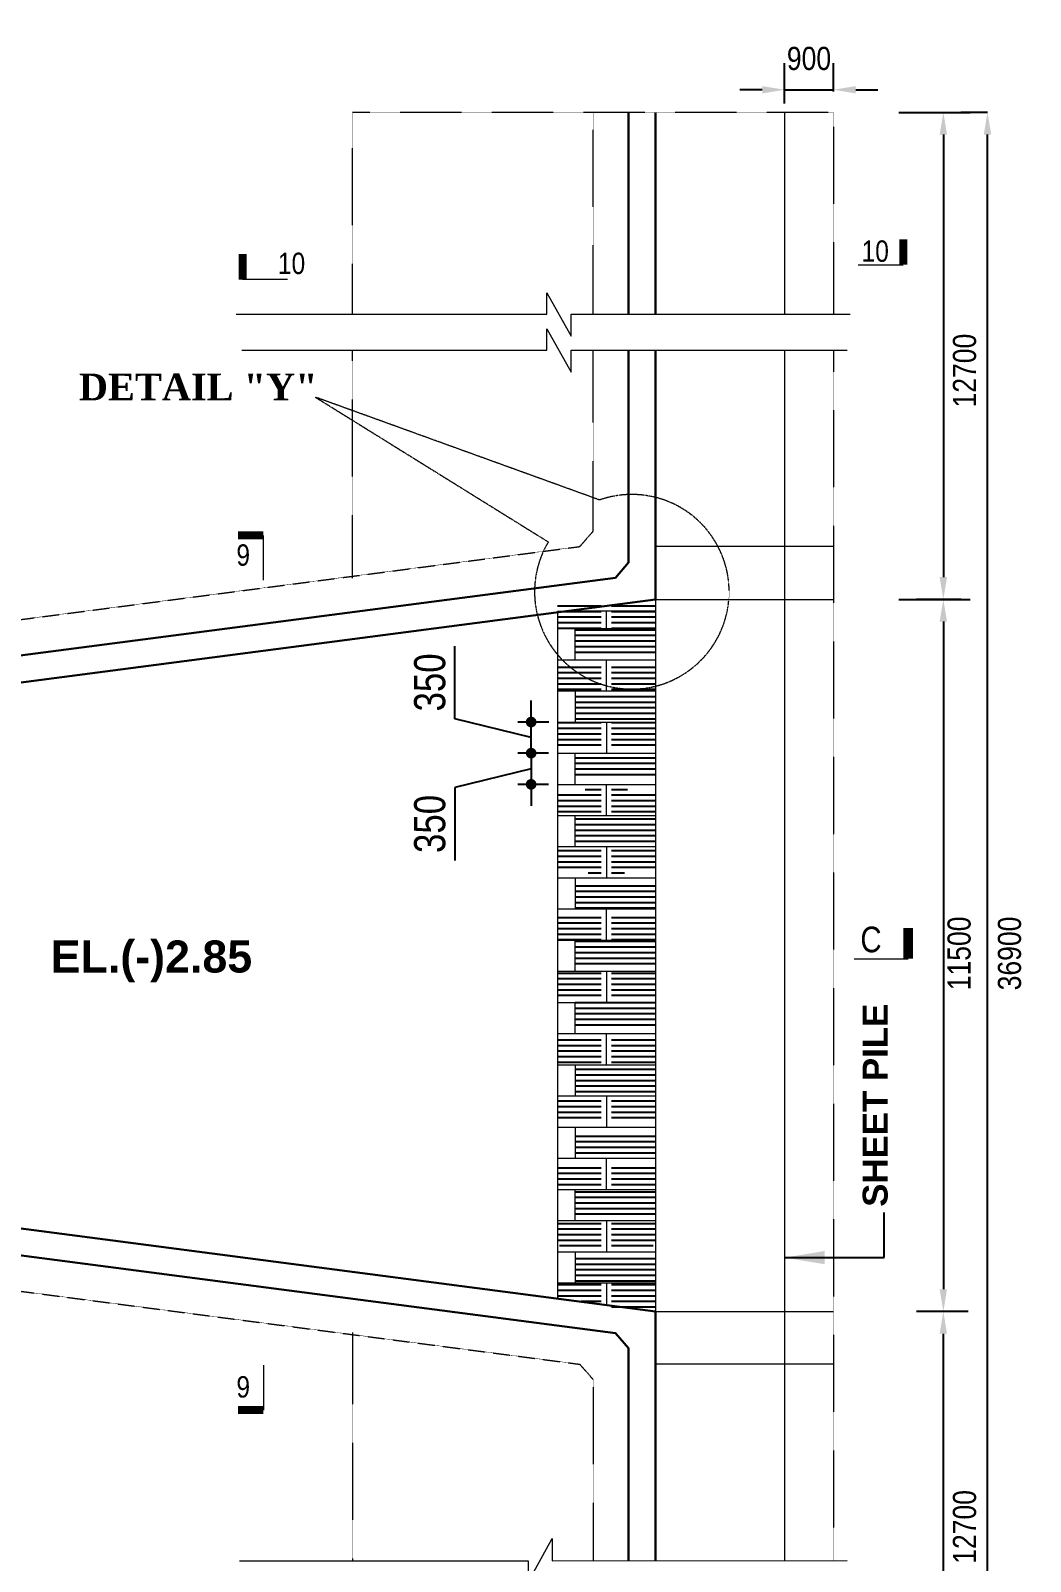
# Model space of a CAD drawing. Extents: x -119161 to 3778985, y -614964 to -30958.
# Drawn here: x 3100636 to 3111863, y -264200 to -247004 of the extents above; entities that cross this region are included whole.
import ezdxf

# ---------------------------------------------------------------- set-up
doc = ezdxf.new("R2010")
doc.units = 0
doc.header["$MEASUREMENT"] = 0
for name, pattern in [('DASHED', [0.75, 0.5, -0.25]), ('DASHED2', [9.525, 6.35, -3.175]), ('HIDDEN', [0.375, 0.25, -0.125])]:
    doc.linetypes.add(name, pattern=pattern)
doc.layers.get('0').update_dxf_attribs({"linetype": 'CONTINUOUS'})
doc.layers.get('DEFPOINTS').update_dxf_attribs({"linetype": 'CONTINUOUS'})
for name, color, linetype, lineweight in [('Dim', 7, 'CONTINUOUS', 9), ('Dimension', 8, 'CONTINUOUS', 18), ('Grid Line_Outer', 7, 'CONTINUOUS', 5), ('line2', 3, 'CONTINUOUS', 30)]:
    doc.layers.add(name, color=color, linetype=linetype, lineweight=lineweight)
for name, color, linetype in [('DOTTED', 240, 'DASHED2'), ('HATCH-1', 8, 'CONTINUOUS'), ('TEXT', 10, 'CONTINUOUS'), ('TXT', 7, 'CONTINUOUS')]:
    doc.layers.add(name, color=color, linetype=linetype)
doc.styles.add('1-2', font='arial.ttf')
doc.styles.add('ARIAL', font='ARIALN.TTF')
doc.styles.add('DIM', font='isocp3.shx')
doc.styles.add('SH-T2', font='arial.ttf', dxfattribs={"width": 0.8})
doc.styles.get("Standard").update_dxf_attribs({"font": 'times.ttf', "height": 250})
doc.linetypes.add('ZIGZAG', pattern='A,0.0001,-0.2,[131,ltypeshp.shx,S=0.2,R=0,X=-0.2,Y=0],-0.4,[131,ltypeshp.shx,S=0.2,R=180,X=0.2,Y=0],-0.2', length=0.8001)
doc.dimstyles.new('dim_240', dxfattribs={"dimtxt": 480, "dimasz": 480, "dimexe": 300, "dimexo": 200, "dimgap": 200, "dimtad": 1, "dimdec": 0, "dimzin": 0, "dimdsep": 46, "dimtxsty": 'DIM', "dimcen": 350, "dimclrd": 5, "dimclre": 5, "dimclrt": 7, "dimadec": 0, "dimazin": 0, "dimtfac": 1, "dimtdec": 0, "dimtmove": 0, "dimatfit": 3, "dimfxl": 20, "dimtolj": 1, "dimtzin": 0, "dimarcsym": 0})
doc.dimstyles.new('dim_250', dxfattribs={"dimtxt": 500, "dimasz": 500, "dimexe": 500, "dimexo": 100, "dimgap": 150, "dimtad": 1, "dimdec": 0, "dimzin": 0, "dimdsep": 46, "dimtxsty": 'ARIAL', "dimcen": 350, "dimclrd": 5, "dimclre": 5, "dimclrt": 7, "dimadec": 0, "dimazin": 0, "dimtfac": 1, "dimtdec": 0, "dimtmove": 0, "dimatfit": 3, "dimfxl": 500, "dimfxlon": 1, "dimtolj": 1, "dimtzin": 0, "dimarcsym": 0})
pattern_1 = [(180, (2739151.2, -320234.476), (-1e-14, -62.5), [])]
pattern_2 = [(180, (2739151.2, -320215.475), (-1e-14, -62.5), [])]

# ---------------------------------------------------------------- blocks, each defined once
blk = doc.blocks.new('*D1047')
at = {"layer": 'DEFPOINTS', "color": 0, "lineweight": -2, "ltscale": 50}
for p in [(3110143, -247922), (3110886, -253393), (3111186, -253393)]:
    blk.add_point(p, dxfattribs=at)
at = {"layer": 'Dim', "color": 5, "lineweight": -2, "ltscale": 50}
for p, q in [((3110386, -247922), (3111186, -247922)), ((3110886, -248172), (3110886, -253143)), ((3111086, -253393), (3110586, -253393))]:
    blk.add_line(p, q, dxfattribs=at)
for points in [[(3110844, -248172), (3110927, -248172), (3110886, -247922)], [(3110844, -253143), (3110927, -253143), (3110886, -253393)]]:
    blk.add_solid(points, dxfattribs=at)
at = {"layer": 'Dim', "color": 7, "ltscale": 50, "insert": (3111125, -250823), "char_height": 260, "attachment_point": 5, "rotation": 90, "style": 'ARIAL'}
blk.add_mtext('\\A1;12700', dxfattribs=at)
blk = doc.blocks.new('*D1048')
at = {"layer": 'DEFPOINTS', "color": 0, "lineweight": -2, "ltscale": 50}
for p in [(3109652, -253393), (3110886, -261393), (3111264, -261393)]:
    blk.add_point(p, dxfattribs=at)
at = {"layer": 'Dim', "color": 5, "lineweight": -2, "ltscale": 50}
for p, q in [((3110386, -253393), (3111186, -253393)), ((3110886, -253643), (3110886, -261143)), ((3111164, -261393), (3110586, -261393))]:
    blk.add_line(p, q, dxfattribs=at)
for points in [[(3110844, -253643), (3110927, -253643), (3110886, -253393)], [(3110844, -261143), (3110927, -261143), (3110886, -261393)]]:
    blk.add_solid(points, dxfattribs=at)
at = {"layer": 'Dim', "color": 7, "ltscale": 50, "insert": (3111064, -257370), "char_height": 260, "attachment_point": 5, "rotation": 90, "style": 'ARIAL'}
blk.add_mtext('\\A1;11500', dxfattribs=at)
blk = doc.blocks.new('*D1049')
at = {"layer": 'DEFPOINTS', "color": 0, "lineweight": -2, "ltscale": 50}
for p in [(3111382, -247922), (3111399, -247922), (3109652, -266863)]:
    blk.add_point(p, dxfattribs=at)
at = {"layer": 'Dim', "color": 5, "lineweight": -2, "ltscale": 50}
for p, q in [((3111382, -247922), (3111082, -247922)), ((3111382, -266613), (3111382, -248172)), ((3110882, -266863), (3111682, -266863))]:
    blk.add_line(p, q, dxfattribs=at)
for points in [[(3111340, -248172), (3111423, -248172), (3111382, -247922)], [(3111340, -266613), (3111423, -266613), (3111382, -266863)]]:
    blk.add_solid(points, dxfattribs=at)
at = {"layer": 'Dim', "color": 7, "ltscale": 50, "insert": (3111630, -257371), "char_height": 260, "attachment_point": 5, "rotation": 90, "style": 'ARIAL'}
blk.add_mtext('\\A1;36900', dxfattribs=at)
blk = doc.blocks.new('SEX')
at = {"layer": 'Dim', "color": 6, "ltscale": 500}
blk.add_lwpolyline([(0, 0, 60, 60, 0), (191.8, 0, 0, 0, 0)], format="xyseb", dxfattribs=at)
blk.add_lwpolyline([(0, -336.6), (0, 0), (0, 0)], dxfattribs=at)
blk = doc.blocks.new('*D1055')
at = {"layer": 'DEFPOINTS', "color": 0, "lineweight": -2, "ltscale": 50}
for p in [(3110886, -261393), (3111264, -261393), (3110143, -266863)]:
    blk.add_point(p, dxfattribs=at)
at = {"layer": 'Dim', "color": 5, "lineweight": -2, "ltscale": 50}
for p, q in [((3111164, -261393), (3110586, -261393)), ((3110886, -266613), (3110886, -261643)), ((3110386, -266863), (3111186, -266863))]:
    blk.add_line(p, q, dxfattribs=at)
for points in [[(3110844, -261643), (3110927, -261643), (3110886, -261393)], [(3110844, -266613), (3110927, -266613), (3110886, -266863)]]:
    blk.add_solid(points, dxfattribs=at)
at = {"layer": 'Dim', "color": 7, "ltscale": 50, "insert": (3111125, -263813), "char_height": 260, "attachment_point": 5, "rotation": 90, "style": 'ARIAL'}
blk.add_mtext('\\A1;12700', dxfattribs=at)
blk = doc.blocks.new('*D1063')
at = {"layer": 'DEFPOINTS', "color": 0, "lineweight": -2, "ltscale": 50}
for p in [(3109652, -247668), (3109652, -247789), (3109102, -247922)]:
    blk.add_point(p, dxfattribs=at)
at = {"layer": 'Dim', "color": 5, "lineweight": -2, "ltscale": 50}
for p, q in [((3109102, -247822), (3109102, -247368)), ((3109652, -247689), (3109652, -247368)), ((3108852, -247668), (3108602, -247668)), ((3109102, -247668), (3109652, -247668)), ((3109902, -247668), (3110152, -247668))]:
    blk.add_line(p, q, dxfattribs=at)
for points in [[(3108852, -247627), (3108852, -247710), (3109102, -247668)], [(3109902, -247627), (3109902, -247710), (3109652, -247668)]]:
    blk.add_solid(points, dxfattribs=at)
at = {"layer": 'Dim', "color": 7, "ltscale": 50, "insert": (3109377, -247318), "char_height": 260, "attachment_point": 5, "style": 'ARIAL'}
blk.add_mtext('\\A1;900', dxfattribs=at)
blk = doc.blocks.new('_Dot')
at = {"color": 0, "linetype": 'ByBlock', "lineweight": -2}
blk.add_line((-0.5, 0), (-1, 0), dxfattribs=at)
at = {"color": 0, "linetype": 'ByBlock', "const_width": 0.5}
blk.add_lwpolyline([(-0.25, 0, 1), (0.25, 0, 1)], format="xyb", close=True, dxfattribs=at)
blk = doc.blocks.new('*D1065')
at = {"layer": 'DEFPOINTS', "color": 0, "lineweight": -2}
for p in [(3106257, -254771), (3106555, -254771), (3106552, -255121)]:
    blk.add_point(p, dxfattribs=at)
at = {"layer": 'Dim', "color": 5, "lineweight": -2}
for p, q in [((3105399, -254734), (3105399, -253917)), ((3106257, -254651), (3106257, -254531)), ((3106257, -254946), (3105399, -254734)), ((3106455, -254771), (3106107, -254771)), ((3106257, -255121), (3106257, -254771)), ((3106257, -255121), (3106257, -254771)), ((3106452, -255121), (3106107, -255121)), ((3106257, -255241), (3106257, -255361))]:
    blk.add_line(p, q, dxfattribs=at)
at = {"layer": 'Dim', "color": 5, "lineweight": -2, "xscale": 120, "yscale": 120, "zscale": 120}
for p, rotation in [((3106257, -254771), 270), ((3106257, -255121), 90)]:
    blk.add_blockref('_Dot', p, dxfattribs=dict(at, rotation=rotation))
at = {"layer": 'Dim', "color": 7, "insert": (3105120, -254326), "char_height": 350, "attachment_point": 5, "rotation": 90, "style": 'SH-T2'}
blk.add_mtext('\\A1;350', dxfattribs=at)
blk = doc.blocks.new('*D1066')
at = {"layer": 'DEFPOINTS', "color": 0, "lineweight": -2}
for p in [(3106552, -255121), (3106257, -255471), (3106552, -255471)]:
    blk.add_point(p, dxfattribs=at)
at = {"layer": 'Dim', "color": 5, "lineweight": -2}
for p, q in [((3106257, -255001), (3106257, -254881)), ((3106452, -255121), (3106107, -255121)), ((3106257, -255121), (3106257, -255471)), ((3106257, -255121), (3106257, -255471)), ((3106257, -255296), (3105399, -255507)), ((3105399, -255507), (3105399, -256325)), ((3106452, -255471), (3106107, -255471)), ((3106257, -255591), (3106257, -255711))]:
    blk.add_line(p, q, dxfattribs=at)
at = {"layer": 'Dim', "color": 5, "lineweight": -2, "xscale": 120, "yscale": 120, "zscale": 120}
for p, rotation in [((3106257, -255121), 270), ((3106257, -255471), 90)]:
    blk.add_blockref('_Dot', p, dxfattribs=dict(at, rotation=rotation))
at = {"layer": 'Dim', "color": 7, "insert": (3105120, -255916), "char_height": 350, "attachment_point": 5, "rotation": 90, "style": 'SH-T2'}
blk.add_mtext('\\A1;350', dxfattribs=at)

msp = doc.modelspace()

# ---------------------------------------------------------------- hatches: boundary and pattern name
at = {"layer": 'HATCH-1', "ltscale": 2}
h = msp.add_hatch(dxfattribs=at)
h.set_pattern_fill('ANSI31', color=14, scale=500, angle=135, style=0)
h.set_pattern_definition(pattern_2)
h.paths.add_polyline_path([(3106551.8, -253721), (3107042.4, -253721), (3107042.4, -253421), (3106551.8, -253440)])
h = msp.add_hatch(dxfattribs=at)
h.set_pattern_fill('ANSI31', color=14, scale=500, angle=135, style=0)
h.set_pattern_definition(pattern_2)
h.paths.add_polyline_path([(3107651.8, -253721), (3107161.1, -253721), (3107161.1, -253421), (3107651.8, -253440)])
h = msp.add_hatch(dxfattribs=at)
h.set_pattern_fill('ANSI31', color=14, scale=500, angle=135, style=0)
h.set_pattern_definition(pattern_1)
h.paths.add_polyline_path([(3107651.8, -253721), (3107651.8, -254021), (3106751.8, -254021), (3106751.8, -253721)])
h = msp.add_hatch(dxfattribs=at)
h.set_pattern_fill('ANSI31', color=14, scale=500, angle=135, style=0)
h.set_pattern_definition(pattern_2)
h.paths.add_polyline_path([(3106551.8, -254421), (3107042.4, -254421), (3107042.4, -254121), (3106551.8, -254140)])
h = msp.add_hatch(dxfattribs=at)
h.set_pattern_fill('ANSI31', color=14, scale=500, angle=135, style=0)
h.set_pattern_definition(pattern_2)
h.paths.add_polyline_path([(3107651.8, -254421), (3107161.1, -254421), (3107161.1, -254121), (3107651.8, -254140)])
h = msp.add_hatch(dxfattribs=at)
h.set_pattern_fill('ANSI31', color=14, scale=500, angle=135, style=0)
h.set_pattern_definition(pattern_1)
h.paths.add_polyline_path([(3107651.8, -254771), (3107651.8, -254471), (3106751.8, -254471), (3106751.8, -254771)])
h = msp.add_hatch(dxfattribs=at)
h.set_pattern_fill('ANSI31', color=14, scale=500, angle=135, style=0)
h.set_pattern_definition(pattern_2)
h.paths.add_polyline_path([(3106551.8, -254771), (3107042.4, -254771), (3107042.4, -255071), (3106551.8, -255052)])
h = msp.add_hatch(dxfattribs=at)
h.set_pattern_fill('ANSI31', color=14, scale=500, angle=135, style=0)
h.set_pattern_definition(pattern_2)
h.paths.add_polyline_path([(3107651.8, -254771), (3107161.1, -254771), (3107161.1, -255071), (3107651.8, -255052)])
h = msp.add_hatch(dxfattribs=at)
h.set_pattern_fill('ANSI31', color=14, scale=500, angle=135, style=0)
h.set_pattern_definition(pattern_1)
h.paths.add_polyline_path([(3107651.8, -255121), (3107651.8, -255421), (3106751.8, -255421), (3106751.8, -255121)])
h = msp.add_hatch(dxfattribs=at)
h.set_pattern_fill('ANSI31', color=14, scale=500, angle=135, style=0)
h.set_pattern_definition(pattern_2)
h.paths.add_polyline_path([(3106551.8, -255821), (3107042.4, -255821), (3107042.4, -255521), (3106551.8, -255540)])
h = msp.add_hatch(dxfattribs=at)
h.set_pattern_fill('ANSI31', color=14, scale=500, angle=135, style=0)
h.set_pattern_definition(pattern_2)
h.paths.add_polyline_path([(3107651.8, -255821), (3107161.1, -255821), (3107161.1, -255521), (3107651.8, -255540)])
h = msp.add_hatch(dxfattribs=at)
h.set_pattern_fill('ANSI31', color=14, scale=500, angle=135, style=0)
h.set_pattern_definition(pattern_1)
h.paths.add_polyline_path([(3107651.8, -255821), (3107651.8, -256121), (3106751.8, -256121), (3106751.8, -255821)])
h = msp.add_hatch(dxfattribs=at)
h.set_pattern_fill('ANSI31', color=14, scale=500, angle=135, style=0)
h.set_pattern_definition(pattern_2)
h.paths.add_polyline_path([(3106551.8, -256171), (3107042.4, -256171), (3107042.4, -256471), (3106551.8, -256452)])
h = msp.add_hatch(dxfattribs=at)
h.set_pattern_fill('ANSI31', color=14, scale=500, angle=135, style=0)
h.set_pattern_definition(pattern_2)
h.paths.add_polyline_path([(3107651.8, -256171), (3107161.1, -256171), (3107161.1, -256471), (3107651.8, -256452)])
h = msp.add_hatch(dxfattribs=at)
h.set_pattern_fill('ANSI31', color=14, scale=500, angle=135, style=0)
h.set_pattern_definition(pattern_1)
h.paths.add_polyline_path([(3107651.8, -256871), (3107651.8, -256571), (3106751.8, -256571), (3106751.8, -256871)])
h = msp.add_hatch(dxfattribs=at)
h.set_pattern_fill('ANSI31', color=14, scale=500, angle=135, style=0)
h.set_pattern_definition(pattern_2)
h.paths.add_polyline_path([(3106551.8, -257221), (3107042.4, -257221), (3107042.4, -256921), (3106551.8, -256940)])
h = msp.add_hatch(dxfattribs=at)
h.set_pattern_fill('ANSI31', color=14, scale=500, angle=135, style=0)
h.set_pattern_definition(pattern_2)
h.paths.add_polyline_path([(3107651.8, -257221), (3107161.1, -257221), (3107161.1, -256921), (3107651.8, -256940)])
h = msp.add_hatch(dxfattribs=at)
h.set_pattern_fill('ANSI31', color=14, scale=500, angle=135, style=0)
h.set_pattern_definition(pattern_1)
h.paths.add_polyline_path([(3107651.8, -257221), (3107651.8, -257521), (3106751.8, -257521), (3106751.8, -257221)])
h = msp.add_hatch(dxfattribs=at)
h.set_pattern_fill('ANSI31', color=14, scale=500, angle=135, style=0)
h.set_pattern_definition(pattern_2)
h.paths.add_polyline_path([(3106551.8, -257571), (3107042.4, -257571), (3107042.4, -257871), (3106551.8, -257852)])
h = msp.add_hatch(dxfattribs=at)
h.set_pattern_fill('ANSI31', color=14, scale=500, angle=135, style=0)
h.set_pattern_definition(pattern_2)
h.paths.add_polyline_path([(3107651.8, -257571), (3107161.1, -257571), (3107161.1, -257871), (3107651.8, -257852)])
h = msp.add_hatch(dxfattribs=at)
h.set_pattern_fill('ANSI31', color=14, scale=500, angle=135, style=0)
h.set_pattern_definition(pattern_1)
h.paths.add_polyline_path([(3107651.8, -257921), (3107651.8, -258221), (3106751.8, -258221), (3106751.8, -257921)])
h = msp.add_hatch(dxfattribs=at)
h.set_pattern_fill('ANSI31', color=14, scale=500, angle=135, style=0)
h.set_pattern_definition(pattern_2)
h.paths.add_polyline_path([(3106551.8, -258621), (3107042.4, -258621), (3107042.4, -258321), (3106551.8, -258340)])
h = msp.add_hatch(dxfattribs=at)
h.set_pattern_fill('ANSI31', color=14, scale=500, angle=135, style=0)
h.set_pattern_definition(pattern_2)
h.paths.add_polyline_path([(3107651.8, -258621), (3107161.1, -258621), (3107161.1, -258321), (3107651.8, -258340)])
h = msp.add_hatch(dxfattribs=at)
h.set_pattern_fill('ANSI31', color=14, scale=500, angle=135, style=0)
h.set_pattern_definition(pattern_1)
h.paths.add_polyline_path([(3107651.8, -258971), (3107651.8, -258671), (3106751.8, -258671), (3106751.8, -258971)])
h = msp.add_hatch(dxfattribs=at)
h.set_pattern_fill('ANSI31', color=14, scale=500, angle=135, style=0)
h.set_pattern_definition(pattern_2)
h.paths.add_polyline_path([(3106551.8, -258971), (3107042.4, -258971), (3107042.4, -259271), (3106551.8, -259252)])
h = msp.add_hatch(dxfattribs=at)
h.set_pattern_fill('ANSI31', color=14, scale=500, angle=135, style=0)
h.set_pattern_definition(pattern_2)
h.paths.add_polyline_path([(3107651.8, -258971), (3107161.1, -258971), (3107161.1, -259271), (3107651.8, -259252)])
h = msp.add_hatch(dxfattribs=at)
h.set_pattern_fill('ANSI31', color=14, scale=500, angle=135, style=0)
h.set_pattern_definition(pattern_1)
h.paths.add_polyline_path([(3107651.8, -259671), (3107651.8, -259371), (3106751.8, -259371), (3106751.8, -259671)])
h = msp.add_hatch(dxfattribs=at)
h.set_pattern_fill('ANSI31', color=14, scale=500, angle=135, style=0)
h.set_pattern_definition(pattern_2)
h.paths.add_polyline_path([(3106551.8, -260021), (3107042.4, -260021), (3107042.4, -259721), (3106551.8, -259740)])
h = msp.add_hatch(dxfattribs=at)
h.set_pattern_fill('ANSI31', color=14, scale=500, angle=135, style=0)
h.set_pattern_definition(pattern_2)
h.paths.add_polyline_path([(3107651.8, -260021), (3107161.1, -260021), (3107161.1, -259721), (3107651.8, -259740)])
h = msp.add_hatch(dxfattribs=at)
h.set_pattern_fill('ANSI31', color=14, scale=500, angle=135, style=0)
h.set_pattern_definition(pattern_1)
h.paths.add_polyline_path([(3107651.8, -260021), (3107651.8, -260321), (3106751.8, -260321), (3106751.8, -260021)])
h = msp.add_hatch(dxfattribs=at)
h.set_pattern_fill('ANSI31', color=14, scale=500, angle=135, style=0)
h.set_pattern_definition(pattern_2)
h.paths.add_polyline_path([(3106551.8, -260371), (3107042.4, -260371), (3107042.4, -260671), (3106551.8, -260652)])
h = msp.add_hatch(dxfattribs=at)
h.set_pattern_fill('ANSI31', color=14, scale=500, angle=135, style=0)
h.set_pattern_definition(pattern_2)
h.paths.add_polyline_path([(3107651.8, -260371), (3107161.1, -260371), (3107161.1, -260671), (3107651.8, -260652)])
h = msp.add_hatch(dxfattribs=at)
h.set_pattern_fill('ANSI31', color=14, scale=500, angle=135, style=0)
h.set_pattern_definition(pattern_1)
h.paths.add_polyline_path([(3107651.8, -261071), (3107651.8, -260771), (3106751.8, -260771), (3106751.8, -261071)])
h = msp.add_hatch(dxfattribs=at)
h.set_pattern_fill('ANSI31', color=14, scale=500, angle=135, style=0)
h.set_pattern_definition(pattern_2)
h.paths.add_polyline_path([(3106551.8, -261240.8), (3107042.4, -261308.6), (3107042.4, -261071), (3106551.8, -261071)])
h = msp.add_hatch(dxfattribs=at)
h.set_pattern_fill('ANSI31', color=14, scale=500, angle=135, style=0)
h.set_pattern_definition(pattern_2)
h.paths.add_polyline_path([(3107651.8, -261071), (3107161.1, -261071), (3107161.1, -261371), (3107651.8, -261352)])

# ---------------------------------------------------------------- linework, layer by layer
at = {"layer": 'Dim', "elevation": 0}
for points in [[(3102944.6, -250188.3), (3106434.7, -250188.3), (3106434.7, -249948), (3106706.7, -250437.1), (3106706.7, -250188.3), (3109839.4, -250190.4)], [(3103006.9, -250593.3), (3106434.7, -250593.3), (3106434.7, -250353.1), (3106706.7, -250842.2), (3106706.7, -250593.3), (3109804.5, -250595.3)], [(3102981.1, -264192.2), (3106221.7, -264192.2), (3106221.7, -264432.4), (3106493.7, -263943.4), (3106493.7, -264192.2), (3109804.5, -264190.3)]]:
    msp.add_lwpolyline(points, dxfattribs=at)
at = {"layer": 'Dim', "color": 7, "linetype": 'DASHED', "ltscale": 0.5}
msp.add_lwpolyline([(3107025.3, -252277), (3103835.5, -251122.6), (3106449.7, -252747.6)], dxfattribs=at)
msp.add_arc((3107387.9, -253307.8), 1092.7, 149.15942, 109.37962, dxfattribs=at)
at = {"layer": 'Dimension', "color": 0, "lineweight": 13, "ltscale": 2}
for p, q in [((3107651.8, -253392.8), (3107651.8, -261392.8)), ((3107651.8, -253392.8), (3109651.8, -253392.8)), ((3106551.8, -253551), (3106551.8, -261234.6)), ((3107651.8, -261392.8), (3109651.8, -261392.8))]:
    msp.add_line(p, q, dxfattribs=at)
at = {"layer": 'Dimension', "color": 8, "lineweight": 13, "ltscale": 2}
for p, q in [((3106782.6, -253521), (3107651.8, -253521)), ((3107101.8, -253721), (3107101.8, -253521)), ((3106551.8, -253721), (3107651.8, -253721)), ((3106751.8, -254071), (3106751.8, -253721)), ((3106551.8, -254071), (3107651.8, -254071)), ((3107101.8, -254421), (3107101.8, -254071)), ((3106551.8, -254421), (3107651.8, -254421)), ((3106751.8, -254421), (3106751.8, -254771)), ((3106551.8, -254771), (3107651.8, -254771)), ((3107101.8, -254771), (3107101.8, -255121)), ((3106551.8, -255121), (3107651.8, -255121)), ((3106751.8, -255471), (3106751.8, -255121)), ((3106551.8, -255471), (3107651.8, -255471)), ((3107101.8, -255821), (3107101.8, -255471)), ((3106551.8, -255821), (3107651.8, -255821)), ((3106751.8, -256171), (3106751.8, -255821)), ((3106551.8, -256171), (3107651.8, -256171)), ((3107101.8, -256171), (3107101.8, -256521)), ((3106551.8, -256521), (3107651.8, -256521)), ((3106751.8, -256521), (3106751.8, -256871)), ((3106551.8, -256871), (3107651.8, -256871)), ((3107101.8, -257221), (3107101.8, -256871)), ((3106551.8, -257221), (3107651.8, -257221)), ((3106751.8, -257571), (3106751.8, -257221)), ((3106551.8, -257571), (3107651.8, -257571)), ((3107101.8, -257571), (3107101.8, -257921)), ((3106551.8, -257921), (3107651.8, -257921)), ((3106751.8, -258271), (3106751.8, -257921)), ((3106551.8, -258271), (3107651.8, -258271)), ((3107101.8, -258621), (3107101.8, -258271)), ((3106551.8, -258621), (3107651.8, -258621)), ((3106751.8, -258621), (3106751.8, -258971)), ((3106551.8, -258971), (3107651.8, -258971)), ((3107101.8, -258971), (3107101.8, -259321)), ((3106551.8, -259321), (3107651.8, -259321)), ((3106751.8, -259321), (3106751.8, -259671)), ((3106551.8, -259671), (3107651.8, -259671)), ((3107101.8, -260021), (3107101.8, -259671)), ((3106551.8, -260021), (3107651.8, -260021)), ((3106751.8, -260371), (3106751.8, -260021)), ((3106551.8, -260371), (3107651.8, -260371)), ((3107101.8, -260371), (3107101.8, -260721)), ((3106551.8, -260721), (3107651.8, -260721)), ((3106751.8, -260721), (3106751.8, -261071)), ((3106551.8, -261071), (3107651.8, -261071)), ((3107101.8, -261071), (3107101.8, -261316.8))]:
    msp.add_line(p, q, dxfattribs=at)
at = {"layer": 'Dimension', "color": 0, "lineweight": 30, "ltscale": 2}
for points in [[(3107351.8, -250188.7), (3107351.8, -247922.1)], [(3107651.8, -250189), (3107651.8, -247922.1)], [(3092401.7, -255389.6), (3107651.8, -253392.8), (3107651.8, -250594)], [(3093915.9, -254884.7), (3107203.1, -253149.9), (3107351.8, -252980.1), (3107351.8, -250593.7)], [(3092401.7, -259395.9), (3107651.8, -261392.8), (3107651.8, -264191.4)], [(3093915.9, -259900.7), (3107203.1, -261635.5), (3107351.8, -261805.4), (3107351.8, -264191.7)]]:
    msp.add_lwpolyline(points, dxfattribs=at)
at = {"layer": 'DOTTED', "color": 0, "linetype": 'HIDDEN', "lineweight": 20, "ltscale": 5}
msp.add_line((3109651.8, -247922.1), (3104251.8, -247922.1), dxfattribs=at)
for points in [[(3104251.8, -250188.1), (3104251.8, -247922.1)], [(3106951.8, -250188.4), (3106951.8, -247922.1)], [(3109651.8, -247922.2), (3109651.8, -250190.2)], [(3093279, -254566.2), (3106803.1, -252799.8), (3106951.8, -252629.9), (3106951.8, -250593.5)], [(3104251.8, -253155.9), (3104251.8, -250593.2)], [(3109651.8, -250595.1), (3109651.8, -264190.4)], [(3093279, -260219.2), (3106803.1, -261985.6), (3106951.8, -262155.5), (3106951.8, -264192)], [(3104251.8, -261629.6), (3104251.8, -264192.2)]]:
    msp.add_lwpolyline(points, dxfattribs=at)
at = {"layer": 'DOTTED', "linetype": 'ZIGZAG', "lineweight": 20, "ltscale": 2}
for points in [[(3109101.8, -247922.2), (3109101.8, -250189.5)], [(3109101.8, -250594.5), (3109101.8, -264191)]]:
    msp.add_lwpolyline(points, dxfattribs=at)
at = {"layer": 'Grid Line_Outer', "ltscale": 2}
for points in [[(3109651.8, -252799.3), (3107651.8, -252799.3)], [(3109651.8, -261986.2), (3107651.8, -261986.2)]]:
    msp.add_lwpolyline(points, dxfattribs=at)

# ---------------------------------------------------------------- block references
at = {"layer": 'Dim', "color": 6}
for p, xscale, yscale, zscale, rotation in [((3110436, -249634.8), -1.5, 1.5, 1.5, 270), ((3103017.2, -249800.3), 1.5, 1.5, 1.5, 90), ((3110490.2, -257431.1), -1.799999999813735, 1.799999999813735, 1.8, 270), ((3103251.1, -262500.2), 1.5, 1.5, 1.5, 180)]:
    msp.add_blockref('SEX', p, dxfattribs=dict(at, xscale=xscale, yscale=yscale, zscale=zscale, rotation=rotation))
at = {"layer": 'Dim', "color": 6, "xscale": -1.5, "yscale": 1.5, "zscale": 1.5}
msp.add_blockref('SEX', (3103251.1, -252674), dxfattribs=at)

# ---------------------------------------------------------------- texts
at = {"layer": 'Dim', "color": 7, "insert": (3103859, -250857), "char_height": 300, "width": 3352.045, "attachment_point": 3, "style": 'ARIAL'}
msp.add_mtext('{\\fTimes New Roman|b1|i0|c0|p18;DETAIL "Y"}', dxfattribs=at)
at = {"layer": 'Dimension', "color": 0, "lineweight": 13, "ltscale": 2, "insert": (3110121.9, -259075.9), "char_height": 280, "width": 4310.519, "attachment_point": 5, "rotation": 90, "style": '1-2'}
msp.add_mtext('{\\fArial|b1|i0|c0|p34;SHEET PILE}', dxfattribs=at)
at = {"layer": 'TEXT', "color": 6, "insert": (3100861.2, -257459.5), "char_height": 360, "width": 10385.35, "attachment_point": 4, "style": 'ARIAL'}
msp.add_mtext('{\\fArial|b1|i0|c0|p34;EL.(-)2.85}', dxfattribs=at)
at = {"layer": 'TXT', "color": 0, "insert": (3093937.5, -246811.4, 0), "char_height": 44, "width": 16058.905, "attachment_point": 4}
msp.add_mtext('\\A1;{\\fTimes New Roman|b1|i0|c0|p18;\\H9x;\\L\\C6;SECTIONAL ELEVATION OF (D/S) APRON\\fArial Narrow|b0|i0|c0|p34;\\H0.6222x;\\l\\C0;\\P\\fArial Narrow|b1|i0|c0|p34;\\H1.339x;(SECTION C-C)}', dxfattribs=at)
at = {"layer": 'TXT', "char_height": 240, "attachment_point": 5, "style": 'ARIAL'}
for s, insert in [('10', (3103566.8, -249620.2)), ('9', (3103023.8, -252896.8)), ('9', (3103023.8, -262241.2))]:
    msp.add_mtext(s, dxfattribs=dict(at, insert=insert))
at = {"layer": 'TXT', "attachment_point": 5, "style": 'ARIAL'}
for s, insert, char_height, width in [('10', (3110121, -249482.6), 240, 514.701), ('\\A1;C', (3110073.4, -257215.5), 288, 843.976)]:
    msp.add_mtext(s, dxfattribs=dict(at, insert=insert, char_height=char_height, width=width))

# ---------------------------------------------------------------- dimensions: what is measured, and where the dimension line sits
at = {"layer": 'Dim', "ltscale": 50}
dim = msp.add_linear_dim(base=(3109651.8, -247668.4), p1=(3109101.8, -247922.2), p2=(3109651.8, -247789.4), text='900', dimstyle='dim_250', override={"dimtxt": 260, "dimasz": 250, "dimexe": 300, "dimgap": 100, "dimtmove": 2}, dxfattribs=at)
dim.commit()
dim.dimension.update_dxf_attribs({"geometry": '*D1063', "text_midpoint": (3109376.8, -247317.6), "dimtype": 160})
for base, p1, p2, angle, text, picture, middle in [((3111381.8, -247922.2), (3109651.8, -266863.3), (3111398.5, -247922.2), 90, '36900', '*D1049', (3111863.1, -257371)), ((3110885.6, -253392.8), (3110142.7, -247922.2), (3111185.6, -253392.8), 90, '12700', '*D1047', (3111357.7, -250822.7)), ((3110885.6, -261392.8), (3109651.8, -253392.8), (3111264, -261392.8), 90, '11500', '*D1048', (3111296.9, -257369.6)), ((3110885.6, -261392.8), (3110142.7, -266863.3), (3111264, -261392.8), 270, '12700', '*D1055', (3111357.7, -263812.9))]:
    dim = msp.add_linear_dim(base=base, p1=p1, p2=p2, angle=angle, text=text, dimstyle='dim_250', override={"dimtxt": 260, "dimasz": 250, "dimexe": 300, "dimgap": 100, "dimtmove": 1}, dxfattribs=at)
    dim.commit()
    dim.dimension.update_dxf_attribs({"geometry": picture, "text_midpoint": middle, "dimtype": 160})
at = {"layer": 'Dim', "color": 1}
for base, p2, angle, picture, middle in [((3106257.3, -254771), (3106554.5, -254771), 90, '*D1065', (3105398.6, -254634.4)), ((3106257.3, -255471), (3106551.8, -255471), 270, '*D1066', (3105398.6, -255607.5))]:
    dim = msp.add_linear_dim(base=base, p1=(3106551.8, -255121), p2=p2, angle=angle, dimstyle='dim_240', override={"dimtxt": 350, "dimasz": 120, "dimexe": 150, "dimexo": 100, "dimgap": 100, "dimtxsty": 'SH-T2', "dimblk1": 'Dot', "dimblk2": 'Dot', "dimsah": 1, "dimtmove": 1}, dxfattribs=at)
    dim.commit()
    dim.dimension.update_dxf_attribs({"geometry": picture, "text_midpoint": middle, "dimtype": 160})

# ---------------------------------------------------------------- leaders
at = {"layer": 'line2', "color": 1}
msp.add_leader([(3109101.8, -260787.8), (3110222.9, -260787.8), (3110222.9, -260279.5)], dimstyle='dim_240', override={"dimasz": 450, "dimtad": 0}, dxfattribs=at)

doc.saveas('drawing.dxf')
